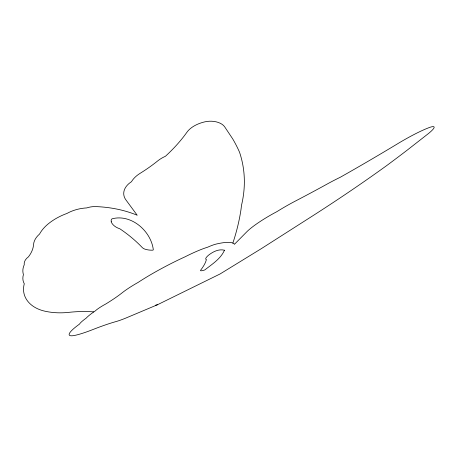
<?xml version="1.0" encoding="UTF-8"?>
<svg xmlns="http://www.w3.org/2000/svg" width="457" height="457" viewBox="0 0 457 457"><rect width="100%" height="100%" fill="white"/><g stroke="black" fill="none" stroke-linecap="round" stroke-linejoin="round"><path stroke-width="0.69" d="M157.459 304.75L220.046 273.983L261.461 248.568L307.63 219.086A441.845 98.552 -29.2 0 0 386.731 165.56A700.57 187.142 -26.5 0 0 407.501 149.913L428.02 133.884A24.232 3.519 -31.7 0 0 428.769 127.737A46.42 6.672 -31.5 0 0 397.83 143.635A1037.99 349.439 -39.9 0 1 340.288 177.259A48.573 7.232 -30.6 0 0 327.218 184.017A446.323 108.595 -33.8 0 1 295.69 200.909A43.878 6.695 -30.2 0 0 276.828 211.694A31.893 4.953 -30.1 0 0 246.694 231.899L234.452 244.289A125.195 18.977 -28.2 0 0 216.378 244.015A23.13 3.747 -29.2 0 0 207.735 247.163A42.198 6.792 -28.9 0 0 185.039 256.823A66.419 10.431 -28.7 0 0 156.431 271.361A54.497 8.689 -28.7 0 0 138.185 282.369A30.116 4.901 -28.4 0 0 122.168 292.794A51.395 8.86 -27.6 0 1 105.898 303.916A15.481 2.479 -27.9 0 0 95.222 310.949A31.762 4.981 -28 0 0 86.127 318.186A27.449 4.256 -27.9 0 0 79.455 324.133A43.204 6.507 -28 0 0 75.685 335.204A68.264 10.471 -28.2 0 0 92.782 329.594A108.515 13.796 -27.4 0 1 115.764 321.648A42.929 6.158 -28.4 0 0 126.201 317.918L157.459 304.75L155.631 305.156M93.736 311.868A119.597 96.844 -19.1 0 0 68.756 312.359A56.742 39.942 -11.6 0 1 44.866 311.183A36.908 26.3 -12.7 0 1 24.284 283.78A22.524 15.761 -13.2 0 1 23.427 274.6A25.632 17.806 -12.7 0 1 24.25 264.752A12.139 8.329 -13.2 0 1 28.397 256.88A36.64 24.204 -14.7 0 0 33.555 244.575A22.959 15.538 -11.4 0 1 39.531 234.075A42.438 28.917 -10 0 1 47.939 224.124A52.738 36.229 -9.7 0 1 66.968 213.442A32.15 21.65 -9.3 0 1 86.79 207.912A17.24 11.471 -8.6 0 1 95.907 206.593A106.418 76.016 -11.4 0 1 137.209 215.247L126.041 200.08A23.581 15.367 -4.9 0 1 131.45 181.732A32.59 21.165 -4 0 1 140.105 173.34A164.029 91.52 -9 0 0 157.562 161.024A35.577 22.719 -2.6 0 1 165.445 156.26A219.823 118.26 -10.3 0 0 186.867 132.324A31.293 19 -1 0 1 204.782 121.859A15.681 9.397 -1.3 0 1 224.507 126.589L232.722 138.917A313.97 196.207 -15.7 0 1 239.497 152.13A233.921 146.24 -11.9 0 1 241.502 205.324L241.09 208.855A426.844 248.357 -19 0 1 232.87 243.061M111.268 221.519L111.211 221.953A18.44 12.385 -6.4 0 0 119.803 228.774A217.349 156.088 -21.4 0 1 142.127 247.414A8.015 5.598 -5.5 0 0 145.195 249.225A16.755 11.631 -5.1 0 0 152.975 250.156L153.318 249.728C150.993 230.842 131.056 213.659 111.965 218.84L111.148 220.068L111.268 221.519M224.467 250.219C220.68 258.919 211.991 264.226 204.822 269.927A19.702 2.868 -29.3 0 1 200.852 270.767A9.334 1.354 -29.2 0 1 200.766 270.013A257.948 39.399 -26.5 0 0 206.37 259.519A23.673 3.656 -29.5 0 1 208.358 255.32C212.848 251.807 218.617 248.734 224.467 250.219"/></g></svg>
